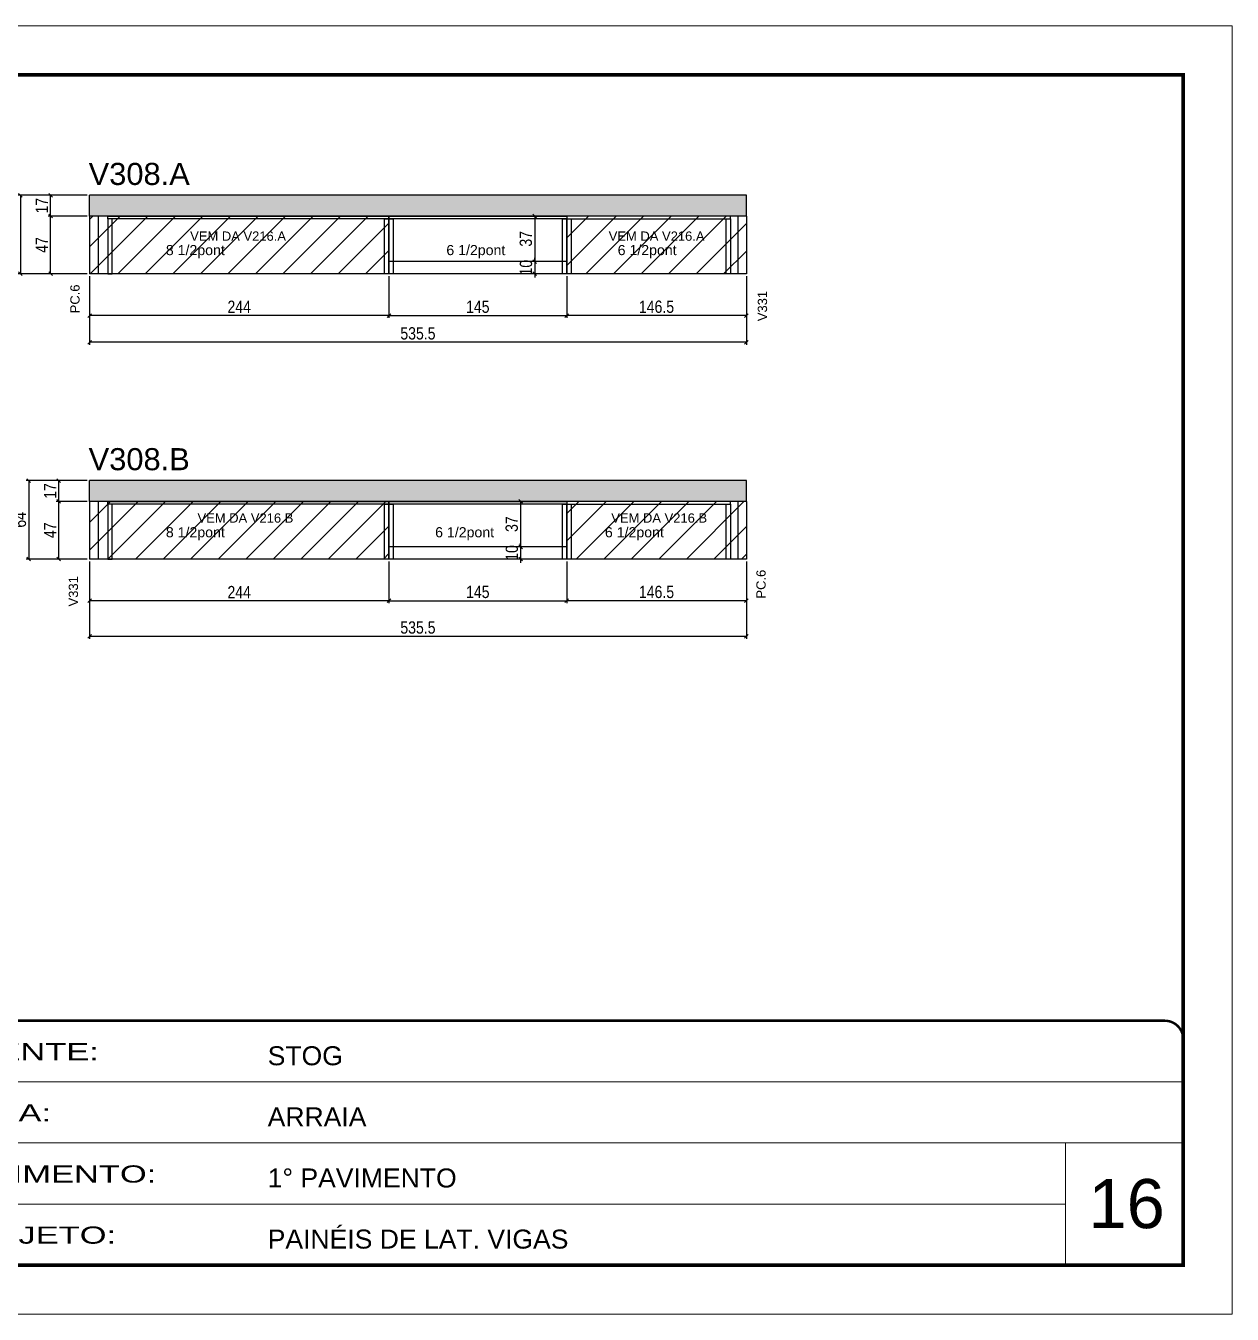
# Model space of a CAD drawing. Extents: x -3394 to 16474, y -5031 to 14397.
# Drawn here: x 9529 to 10512, y 9901 to 10951 of the extents above; entities that cross this region are included whole.
import ezdxf

# ---------------------------------------------------------------- set-up
doc = ezdxf.new("R2010")
doc.units = 0
doc.linetypes.add('CONTINUO', pattern=[0])
doc.linetypes.add('DASHED', pattern=[0.75, 0.5, -0.25])
doc.layers.get('0').update_dxf_attribs({"linetype": 'CONTINUOUS'})
doc.layers.get('Defpoints').update_dxf_attribs({"linetype": 'CONTINUOUS'})
for name, color, linetype, lineweight in [('CARIMBO', 255, 'CONTINUOUS', 9), ('Folhas', 255, 'CONTINUOUS', 9), ('REAPROVEITAMENTO', 251, 'CONTINUOUS', 9), ('SARRAFO DE PRESSAO', 251, 'DASHED', 9)]:
    doc.layers.add(name, color=color, linetype=linetype, lineweight=lineweight)
for name, color, linetype in [('COTA', 241, 'CONTINUOUS'), ('NOMENCLATURA', 7, 'CONTINUOUS'), ('Painéis', 200, 'CONTINUOUS'), ('PONTALETE', 7, 'CONTINUOUS'), ('SARR_2.2x7', 40, 'CONTINUOUS'), ('SARR_3.5x7', 81, 'CONTINUOUS')]:
    doc.layers.add(name, color=color, linetype=linetype)
doc.styles.add('ARIAL', font='arial.ttf')
doc.styles.add('COTA TECNICA', font='techl___.ttf', dxfattribs={"height": 10})
doc.styles.add('Tecnologia', font='')
doc.styles.get('Tecnologia').set_extended_font_data('Forgotten Futurist')
doc.dimstyles.new('PAINEL', dxfattribs={"dimtxt": 10, "dimasz": 3, "dimexe": 3, "dimexo": 3, "dimgap": 3, "dimtad": 1, "dimdec": 1, "dimzin": 12, "dimdsep": 46, "dimtxsty": 'COTA TECNICA', "dimblk1": 'OBLIQUE', "dimblk2": 'OBLIQUE', "dimsah": 1, "dimcen": 0.9, "dimclrd": 4, "dimclre": 4, "dimclrt": 240, "dimadec": 1, "dimazin": 3, "dimtfac": 1, "dimtdec": 1, "dimtmove": 0, "dimatfit": 3, "dimfxl": 1, "dimtolj": 1, "dimtzin": 12, "dimarcsym": 0})

# ---------------------------------------------------------------- blocks, each defined once
blk = doc.blocks.new('9999999999')
at = {"color": 30, "linetype": 'CONTINUO'}
for p, q in [((98564.6, 34379.6), (99584, 34379.6)), ((98564.6, 34329.8), (99488, 34329.8)), ((99584, 34329.8), (99488, 34329.8)), ((99488, 34329.8), (99488, 34230.2)), ((98564.6, 34280), (99488, 34280))]:
    blk.add_line(p, q, dxfattribs=at)
at = {"color": 30, "linetype": 'CONTINUO', "const_width": 2}
blk.add_lwpolyline([(99584, 34230.2), (99584, 34414.4, 0.414214), (99569, 34429.4), (98229, 34429.4, 0.414214), (98214, 34414.4), (98214, 34245.2, 0.414214), (98229, 34230.2), (99584, 34230.2)], format="xyb", dxfattribs=at)
at = {"layer": 'Folhas'}
blk.add_lwpolyline([(98139, 34190.2), (99624, 34190.2), (99624, 35240.2), (98139, 35240.2)], close=True, dxfattribs=at)
at = {"layer": 'Folhas', "color": 30, "const_width": 3}
blk.add_lwpolyline([(98214, 34230.2), (99584, 34230.2), (99584, 35200.2), (98214, 35200.2)], close=True, dxfattribs=at)
at = {"color": 7, "linetype": 'Continuous', "ltscale": 5, "style": 'ARIAL'}
for s, height, p in [('STOG', 15.48, (98837.7, 34393.1)), ('ARRAIA', 15.48, (98837.7, 34343.3)), ('1° PAVIMENTO', 15.483, (98837.7, 34293.5)), ('PAINÉIS DE LAT. VIGAS', 15.483, (98837.7, 34243.7))]:
    blk.add_text(s, height=height, dxfattribs=at).set_placement(p)
at = {"layer": 'Folhas', "color": 7, "style": 'Tecnologia', "width": 1.5}
for s, p in [('CLIENTE:', (98573.7, 34397.2)), ('OBRA:', (98573.7, 34347.3)), ('PAVIMENTO:', (98573.7, 34297.5)), ('PROJETO:', (98573.7, 34247.7))]:
    blk.add_text(s, height=14, dxfattribs=at).set_placement(p)
blk = doc.blocks.new('_Oblique')
at = {"color": 0, "linetype": 'ByBlock', "lineweight": -2}
blk.add_line((-0.5, -0.5), (0.5, 0.5), dxfattribs=at)
blk = doc.blocks.new('*D398')
at = {"layer": 'COTA', "color": 4, "linetype": 'Continuous', "lineweight": -2, "transparency": 16777216}
for p, q in [((9969.7, 10746.7), (9969.7, 10712.7)), ((10116.2, 10746.7), (10116.2, 10712.7)), ((10116.2, 10714.7), (9969.7, 10714.7))]:
    blk.add_line(p, q, dxfattribs=at)
at = {"layer": 'Defpoints', "color": 0, "linetype": 'Continuous', "transparency": 16777216}
for p in [(9969.7, 10748.7), (10116.2, 10748.7), (9969.7, 10714.7)]:
    blk.add_point(p, dxfattribs=at)
at = {"layer": 'COTA', "color": 4, "linetype": 'Continuous', "lineweight": -2, "transparency": 16777216, "xscale": 3, "yscale": 3, "zscale": 3, "rotation": 180}
blk.add_blockref('_Oblique', (9969.7, 10714.7), dxfattribs=at)
at = {"layer": 'COTA', "color": 4, "linetype": 'Continuous', "lineweight": -2, "transparency": 16777216, "xscale": 3, "yscale": 3, "zscale": 3}
blk.add_blockref('_Oblique', (10116.2, 10714.7), dxfattribs=at)
at = {"layer": 'COTA', "color": 240, "linetype": 'Continuous', "transparency": 16777216, "insert": (10042.9, 10721.8), "char_height": 10, "attachment_point": 5, "style": 'COTA TECNICA'}
blk.add_mtext('\\A1;146.5', dxfattribs=at)
blk = doc.blocks.new('*D399')
at = {"layer": 'COTA', "color": 4, "linetype": 'Continuous', "lineweight": -2, "transparency": 16777216}
for p, q in [((9580.7, 10746.7), (9580.7, 10712.7)), ((9824.7, 10746.7), (9824.7, 10712.7)), ((9824.7, 10714.7), (9580.7, 10714.7))]:
    blk.add_line(p, q, dxfattribs=at)
at = {"layer": 'Defpoints', "color": 0, "linetype": 'Continuous', "transparency": 16777216}
for p in [(9580.7, 10748.7), (9824.7, 10748.7), (9580.7, 10714.7)]:
    blk.add_point(p, dxfattribs=at)
at = {"layer": 'COTA', "color": 4, "linetype": 'Continuous', "lineweight": -2, "transparency": 16777216, "xscale": 3, "yscale": 3, "zscale": 3, "rotation": 180}
blk.add_blockref('_Oblique', (9580.7, 10714.7), dxfattribs=at)
at = {"layer": 'COTA', "color": 4, "linetype": 'Continuous', "lineweight": -2, "transparency": 16777216, "xscale": 3, "yscale": 3, "zscale": 3}
blk.add_blockref('_Oblique', (9824.7, 10714.7), dxfattribs=at)
at = {"layer": 'COTA', "color": 240, "linetype": 'Continuous', "transparency": 16777216, "insert": (9702.7, 10721.8), "char_height": 10, "attachment_point": 5, "style": 'COTA TECNICA'}
blk.add_mtext('\\A1;244', dxfattribs=at)
blk = doc.blocks.new('*D400')
at = {"layer": 'COTA', "color": 4, "linetype": 'Continuous', "lineweight": -2, "transparency": 16777216}
for p, q in [((9580.7, 10746.7), (9580.7, 10690.9)), ((10116.2, 10746.7), (10116.2, 10690.9)), ((10116.2, 10692.9), (9580.7, 10692.9))]:
    blk.add_line(p, q, dxfattribs=at)
at = {"layer": 'Defpoints', "color": 0, "linetype": 'Continuous', "transparency": 16777216}
for p in [(9580.7, 10748.7), (10116.2, 10748.7), (9580.7, 10692.9)]:
    blk.add_point(p, dxfattribs=at)
at = {"layer": 'COTA', "color": 4, "linetype": 'Continuous', "lineweight": -2, "transparency": 16777216, "xscale": 3, "yscale": 3, "zscale": 3, "rotation": 180}
blk.add_blockref('_Oblique', (9580.7, 10692.9), dxfattribs=at)
at = {"layer": 'COTA', "color": 4, "linetype": 'Continuous', "lineweight": -2, "transparency": 16777216, "xscale": 3, "yscale": 3, "zscale": 3}
blk.add_blockref('_Oblique', (10116.2, 10692.9), dxfattribs=at)
at = {"layer": 'COTA', "color": 240, "linetype": 'Continuous', "transparency": 16777216, "insert": (9848.4, 10700.1), "char_height": 10, "attachment_point": 5, "style": 'COTA TECNICA'}
blk.add_mtext('\\A1;535.5', dxfattribs=at)
blk = doc.blocks.new('*D401')
at = {"layer": 'COTA', "color": 4, "linetype": 'Continuous', "lineweight": -2, "transparency": 16777216}
for p, q in [((9578.7, 10795.7), (9546.9, 10795.7)), ((9548.9, 10748.7), (9548.9, 10795.7)), ((9578.7, 10748.7), (9546.9, 10748.7))]:
    blk.add_line(p, q, dxfattribs=at)
at = {"layer": 'Defpoints', "color": 0, "linetype": 'Continuous', "transparency": 16777216}
for p in [(9548.9, 10795.7), (9580.7, 10795.7), (9580.7, 10748.7)]:
    blk.add_point(p, dxfattribs=at)
at = {"layer": 'COTA', "color": 4, "linetype": 'Continuous', "lineweight": -2, "transparency": 16777216, "xscale": 3, "yscale": 3, "zscale": 3}
for p, rotation in [((9548.9, 10795.7), 90), ((9548.9, 10748.7), 270)]:
    blk.add_blockref('_Oblique', p, dxfattribs=dict(at, rotation=rotation))
at = {"layer": 'COTA', "color": 240, "linetype": 'Continuous', "transparency": 16777216, "insert": (9541.8, 10772.2), "char_height": 10, "attachment_point": 5, "rotation": 90, "style": 'COTA TECNICA'}
blk.add_mtext('\\A1;47', dxfattribs=at)
blk = doc.blocks.new('*D390')
at = {"layer": 'COTA', "color": 4, "linetype": 'Continuous', "lineweight": -2, "transparency": 16777216}
for p, q in [((9578.7, 10812.7), (9546.9, 10812.7)), ((9548.9, 10795.7), (9548.9, 10812.7)), ((9578.7, 10795.7), (9546.9, 10795.7))]:
    blk.add_line(p, q, dxfattribs=at)
at = {"layer": 'Defpoints', "color": 0, "linetype": 'Continuous', "transparency": 16777216}
for p in [(9548.9, 10812.7), (9580.7, 10812.7), (9580.7, 10795.7)]:
    blk.add_point(p, dxfattribs=at)
at = {"layer": 'COTA', "color": 4, "linetype": 'Continuous', "lineweight": -2, "transparency": 16777216, "xscale": 3, "yscale": 3, "zscale": 3}
for p, rotation in [((9548.9, 10812.7), 90), ((9548.9, 10795.7), 270)]:
    blk.add_blockref('_Oblique', p, dxfattribs=dict(at, rotation=rotation))
at = {"layer": 'COTA', "color": 240, "linetype": 'Continuous', "transparency": 16777216, "insert": (9541.8, 10804.2), "char_height": 10, "attachment_point": 5, "rotation": 90, "style": 'COTA TECNICA'}
blk.add_mtext('\\A1;17', dxfattribs=at)
blk = doc.blocks.new('*D391')
at = {"layer": 'COTA', "color": 4, "linetype": 'Continuous', "lineweight": -2, "transparency": 16777216}
for p, q in [((9578.7, 10812.7), (9522.3, 10812.7)), ((9524.3, 10812.7), (9524.3, 10748.7)), ((9578.7, 10748.7), (9522.3, 10748.7))]:
    blk.add_line(p, q, dxfattribs=at)
at = {"layer": 'Defpoints', "color": 0, "linetype": 'Continuous', "transparency": 16777216}
for p in [(9580.7, 10812.7), (9524.3, 10748.7), (9580.7, 10748.7)]:
    blk.add_point(p, dxfattribs=at)
at = {"layer": 'COTA', "color": 4, "linetype": 'Continuous', "lineweight": -2, "transparency": 16777216, "xscale": 3, "yscale": 3, "zscale": 3}
for p, rotation in [((9524.3, 10812.7), 90), ((9524.3, 10748.7), 270)]:
    blk.add_blockref('_Oblique', p, dxfattribs=dict(at, rotation=rotation))
at = {"layer": 'COTA', "color": 240, "linetype": 'Continuous', "transparency": 16777216, "insert": (9517.2, 10780.7), "char_height": 10, "attachment_point": 5, "rotation": 90, "style": 'COTA TECNICA'}
blk.add_mtext('\\A1;64', dxfattribs=at)
blk = doc.blocks.new('*D402')
at = {"layer": 'COTA', "color": 4, "linetype": 'Continuous', "lineweight": -2, "transparency": 16777216}
for p, q in [((9824.7, 10746.7), (9824.7, 10712.7)), ((9969.7, 10746.7), (9969.7, 10712.7)), ((9824.7, 10714.7), (9969.7, 10714.7))]:
    blk.add_line(p, q, dxfattribs=at)
at = {"layer": 'Defpoints', "color": 0, "linetype": 'Continuous', "transparency": 16777216}
for p in [(9824.7, 10748.7), (9969.7, 10748.7), (9969.7, 10714.7)]:
    blk.add_point(p, dxfattribs=at)
at = {"layer": 'COTA', "color": 4, "linetype": 'Continuous', "lineweight": -2, "transparency": 16777216, "xscale": 3, "yscale": 3, "zscale": 3, "rotation": 180}
blk.add_blockref('_Oblique', (9824.7, 10714.7), dxfattribs=at)
at = {"layer": 'COTA', "color": 4, "linetype": 'Continuous', "lineweight": -2, "transparency": 16777216, "xscale": 3, "yscale": 3, "zscale": 3}
blk.add_blockref('_Oblique', (9969.7, 10714.7), dxfattribs=at)
at = {"layer": 'COTA', "color": 240, "linetype": 'Continuous', "transparency": 16777216, "insert": (9897.2, 10721.8), "char_height": 10, "attachment_point": 5, "style": 'COTA TECNICA'}
blk.add_mtext('\\A1;145', dxfattribs=at)
blk = doc.blocks.new('*D404')
at = {"layer": 'COTA', "color": 4, "linetype": 'Continuous', "lineweight": -2, "transparency": 16777216}
for p, q in [((9969.7, 10514.2), (9969.7, 10480.2)), ((10116.2, 10514.2), (10116.2, 10480.2)), ((10116.2, 10482.2), (9969.7, 10482.2))]:
    blk.add_line(p, q, dxfattribs=at)
at = {"layer": 'Defpoints', "color": 0, "linetype": 'Continuous', "transparency": 16777216}
for p in [(9969.7, 10516.2), (10116.2, 10516.2), (9969.7, 10482.2)]:
    blk.add_point(p, dxfattribs=at)
at = {"layer": 'COTA', "color": 4, "linetype": 'Continuous', "lineweight": -2, "transparency": 16777216, "xscale": 3, "yscale": 3, "zscale": 3, "rotation": 180}
blk.add_blockref('_Oblique', (9969.7, 10482.2), dxfattribs=at)
at = {"layer": 'COTA', "color": 4, "linetype": 'Continuous', "lineweight": -2, "transparency": 16777216, "xscale": 3, "yscale": 3, "zscale": 3}
blk.add_blockref('_Oblique', (10116.2, 10482.2), dxfattribs=at)
at = {"layer": 'COTA', "color": 240, "linetype": 'Continuous', "transparency": 16777216, "insert": (10042.9, 10489.4), "char_height": 10, "attachment_point": 5, "style": 'COTA TECNICA'}
blk.add_mtext('\\A1;146.5', dxfattribs=at)
blk = doc.blocks.new('*D405')
at = {"layer": 'COTA', "color": 4, "linetype": 'Continuous', "lineweight": -2, "transparency": 16777216}
for p, q in [((9580.7, 10514.2), (9580.7, 10480.2)), ((9824.7, 10514.2), (9824.7, 10480.2)), ((9824.7, 10482.2), (9580.7, 10482.2))]:
    blk.add_line(p, q, dxfattribs=at)
at = {"layer": 'Defpoints', "color": 0, "linetype": 'Continuous', "transparency": 16777216}
for p in [(9580.7, 10516.2), (9824.7, 10516.2), (9580.7, 10482.2)]:
    blk.add_point(p, dxfattribs=at)
at = {"layer": 'COTA', "color": 4, "linetype": 'Continuous', "lineweight": -2, "transparency": 16777216, "xscale": 3, "yscale": 3, "zscale": 3, "rotation": 180}
blk.add_blockref('_Oblique', (9580.7, 10482.2), dxfattribs=at)
at = {"layer": 'COTA', "color": 4, "linetype": 'Continuous', "lineweight": -2, "transparency": 16777216, "xscale": 3, "yscale": 3, "zscale": 3}
blk.add_blockref('_Oblique', (9824.7, 10482.2), dxfattribs=at)
at = {"layer": 'COTA', "color": 240, "linetype": 'Continuous', "transparency": 16777216, "insert": (9702.7, 10489.3), "char_height": 10, "attachment_point": 5, "style": 'COTA TECNICA'}
blk.add_mtext('\\A1;244', dxfattribs=at)
blk = doc.blocks.new('*D406')
at = {"layer": 'COTA', "color": 4, "linetype": 'Continuous', "lineweight": -2, "transparency": 16777216}
for p, q in [((9580.7, 10514.2), (9580.7, 10451.2)), ((10116.2, 10514.2), (10116.2, 10451.2)), ((10116.2, 10453.2), (9580.7, 10453.2))]:
    blk.add_line(p, q, dxfattribs=at)
at = {"layer": 'Defpoints', "color": 0, "linetype": 'Continuous', "transparency": 16777216}
for p in [(9580.7, 10516.2), (10116.2, 10516.2), (9580.7, 10453.2)]:
    blk.add_point(p, dxfattribs=at)
at = {"layer": 'COTA', "color": 4, "linetype": 'Continuous', "lineweight": -2, "transparency": 16777216, "xscale": 3, "yscale": 3, "zscale": 3, "rotation": 180}
blk.add_blockref('_Oblique', (9580.7, 10453.2), dxfattribs=at)
at = {"layer": 'COTA', "color": 4, "linetype": 'Continuous', "lineweight": -2, "transparency": 16777216, "xscale": 3, "yscale": 3, "zscale": 3}
blk.add_blockref('_Oblique', (10116.2, 10453.2), dxfattribs=at)
at = {"layer": 'COTA', "color": 240, "linetype": 'Continuous', "transparency": 16777216, "insert": (9848.4, 10460.4), "char_height": 10, "attachment_point": 5, "style": 'COTA TECNICA'}
blk.add_mtext('\\A1;535.5', dxfattribs=at)
blk = doc.blocks.new('*D407')
at = {"layer": 'COTA', "color": 4, "linetype": 'Continuous', "lineweight": -2, "transparency": 16777216}
for p, q in [((9578.7, 10563.2), (9553.6, 10563.2)), ((9555.6, 10516.2), (9555.6, 10563.2)), ((9578.7, 10516.2), (9553.6, 10516.2))]:
    blk.add_line(p, q, dxfattribs=at)
at = {"layer": 'Defpoints', "color": 0, "linetype": 'Continuous', "transparency": 16777216}
for p in [(9555.6, 10563.2), (9580.7, 10563.2), (9580.7, 10516.2)]:
    blk.add_point(p, dxfattribs=at)
at = {"layer": 'COTA', "color": 4, "linetype": 'Continuous', "lineweight": -2, "transparency": 16777216, "xscale": 3, "yscale": 3, "zscale": 3}
for p, rotation in [((9555.6, 10563.2), 90), ((9555.6, 10516.2), 270)]:
    blk.add_blockref('_Oblique', p, dxfattribs=dict(at, rotation=rotation))
at = {"layer": 'COTA', "color": 240, "linetype": 'Continuous', "transparency": 16777216, "insert": (9548.6, 10539.7), "char_height": 10, "attachment_point": 5, "rotation": 90, "style": 'COTA TECNICA'}
blk.add_mtext('\\A1;47', dxfattribs=at)
blk = doc.blocks.new('*D408')
at = {"layer": 'COTA', "color": 4, "linetype": 'Continuous', "lineweight": -2, "transparency": 16777216}
for p, q in [((9578.7, 10580.2), (9553.6, 10580.2)), ((9555.6, 10563.2), (9555.6, 10580.2)), ((9578.7, 10563.2), (9553.6, 10563.2))]:
    blk.add_line(p, q, dxfattribs=at)
at = {"layer": 'Defpoints', "color": 0, "linetype": 'Continuous', "transparency": 16777216}
for p in [(9555.6, 10580.2), (9580.7, 10580.2), (9580.7, 10563.2)]:
    blk.add_point(p, dxfattribs=at)
at = {"layer": 'COTA', "color": 4, "linetype": 'Continuous', "lineweight": -2, "transparency": 16777216, "xscale": 3, "yscale": 3, "zscale": 3}
for p, rotation in [((9555.6, 10580.2), 90), ((9555.6, 10563.2), 270)]:
    blk.add_blockref('_Oblique', p, dxfattribs=dict(at, rotation=rotation))
at = {"layer": 'COTA', "color": 240, "linetype": 'Continuous', "transparency": 16777216, "insert": (9548.6, 10571.7), "char_height": 10, "attachment_point": 5, "rotation": 90, "style": 'COTA TECNICA'}
blk.add_mtext('\\A1;17', dxfattribs=at)
blk = doc.blocks.new('*D409')
at = {"layer": 'COTA', "color": 4, "linetype": 'Continuous', "lineweight": -2, "transparency": 16777216}
for p, q in [((9578.7, 10580.2), (9529.1, 10580.2)), ((9531.1, 10580.2), (9531.1, 10516.2)), ((9578.7, 10516.2), (9529.1, 10516.2))]:
    blk.add_line(p, q, dxfattribs=at)
at = {"layer": 'Defpoints', "color": 0, "linetype": 'Continuous', "transparency": 16777216}
for p in [(9580.7, 10580.2), (9531.1, 10516.2), (9580.7, 10516.2)]:
    blk.add_point(p, dxfattribs=at)
at = {"layer": 'COTA', "color": 4, "linetype": 'Continuous', "lineweight": -2, "transparency": 16777216, "xscale": 3, "yscale": 3, "zscale": 3}
for p, rotation in [((9531.1, 10580.2), 90), ((9531.1, 10516.2), 270)]:
    blk.add_blockref('_Oblique', p, dxfattribs=dict(at, rotation=rotation))
at = {"layer": 'COTA', "color": 240, "linetype": 'Continuous', "transparency": 16777216, "insert": (9524, 10548.2), "char_height": 10, "attachment_point": 5, "rotation": 90, "style": 'COTA TECNICA'}
blk.add_mtext('\\A1;64', dxfattribs=at)
blk = doc.blocks.new('*D403')
at = {"layer": 'COTA', "color": 4, "linetype": 'Continuous', "lineweight": -2, "transparency": 16777216}
for p, q in [((9824.7, 10514.2), (9824.7, 10480.2)), ((9969.7, 10514.2), (9969.7, 10480.2)), ((9824.7, 10482.2), (9969.7, 10482.2))]:
    blk.add_line(p, q, dxfattribs=at)
at = {"layer": 'Defpoints', "color": 0, "linetype": 'Continuous', "transparency": 16777216}
for p in [(9824.7, 10516.2), (9969.7, 10516.2), (9969.7, 10482.2)]:
    blk.add_point(p, dxfattribs=at)
at = {"layer": 'COTA', "color": 4, "linetype": 'Continuous', "lineweight": -2, "transparency": 16777216, "xscale": 3, "yscale": 3, "zscale": 3, "rotation": 180}
blk.add_blockref('_Oblique', (9824.7, 10482.2), dxfattribs=at)
at = {"layer": 'COTA', "color": 4, "linetype": 'Continuous', "lineweight": -2, "transparency": 16777216, "xscale": 3, "yscale": 3, "zscale": 3}
blk.add_blockref('_Oblique', (9969.7, 10482.2), dxfattribs=at)
at = {"layer": 'COTA', "color": 240, "linetype": 'Continuous', "transparency": 16777216, "insert": (9897.2, 10489.4), "char_height": 10, "attachment_point": 5, "style": 'COTA TECNICA'}
blk.add_mtext('\\A1;145', dxfattribs=at)
blk = doc.blocks.new('*D435')
at = {"layer": 'COTA', "color": 4, "linetype": 'Continuous', "lineweight": -2, "transparency": 16777216}
for p, q in [((9957.6, 10795.7), (9941.6, 10795.7)), ((9943.6, 10795.7), (9943.6, 10758.7)), ((9957.6, 10758.7), (9941.6, 10758.7))]:
    blk.add_line(p, q, dxfattribs=at)
at = {"layer": 'Defpoints', "color": 0, "linetype": 'Continuous', "transparency": 16777216}
for p in [(9959.6, 10795.7), (9943.6, 10758.7), (9959.6, 10758.7)]:
    blk.add_point(p, dxfattribs=at)
at = {"layer": 'COTA', "color": 4, "linetype": 'Continuous', "lineweight": -2, "transparency": 16777216, "xscale": 3, "yscale": 3, "zscale": 3}
for p, rotation in [((9943.6, 10795.7), 90), ((9943.6, 10758.7), 270)]:
    blk.add_blockref('_Oblique', p, dxfattribs=dict(at, rotation=rotation))
at = {"layer": 'COTA', "color": 240, "linetype": 'Continuous', "transparency": 16777216, "insert": (9936.4, 10777.2), "char_height": 10, "attachment_point": 5, "rotation": 90, "style": 'COTA TECNICA'}
blk.add_mtext('\\A1;37', dxfattribs=at)
blk = doc.blocks.new('*D436')
at = {"layer": 'COTA', "color": 4, "linetype": 'Continuous', "lineweight": -2, "transparency": 16777216}
for p, q in [((9957.6, 10758.7), (9941.6, 10758.7)), ((9943.6, 10758.7), (9943.6, 10761.7)), ((9943.6, 10758.7), (9943.6, 10748.7)), ((9957.6, 10748.7), (9941.6, 10748.7)), ((9943.6, 10748.7), (9943.6, 10745.7))]:
    blk.add_line(p, q, dxfattribs=at)
at = {"layer": 'Defpoints', "color": 0, "linetype": 'Continuous', "transparency": 16777216}
for p in [(9959.6, 10758.7), (9943.6, 10748.7), (9959.6, 10748.7)]:
    blk.add_point(p, dxfattribs=at)
at = {"layer": 'COTA', "color": 4, "linetype": 'Continuous', "lineweight": -2, "transparency": 16777216, "xscale": 3, "yscale": 3, "zscale": 3}
for p, rotation in [((9943.6, 10758.7), 270), ((9943.6, 10748.7), 90)]:
    blk.add_blockref('_Oblique', p, dxfattribs=dict(at, rotation=rotation))
at = {"layer": 'COTA', "color": 240, "linetype": 'Continuous', "transparency": 16777216, "insert": (9936.5, 10753.7), "char_height": 10, "attachment_point": 5, "rotation": 90, "style": 'COTA TECNICA'}
blk.add_mtext('\\A1;10', dxfattribs=at)
blk = doc.blocks.new('*D437')
at = {"layer": 'COTA', "color": 4, "linetype": 'Continuous', "lineweight": -2, "transparency": 16777216}
for p, q in [((9937.6, 10563.2), (9930.1, 10563.2)), ((9932.1, 10563.2), (9932.1, 10526.2)), ((9937.6, 10526.2), (9930.1, 10526.2))]:
    blk.add_line(p, q, dxfattribs=at)
at = {"layer": 'Defpoints', "color": 0, "linetype": 'Continuous', "transparency": 16777216}
for p in [(9939.6, 10563.2), (9932.1, 10526.2), (9939.6, 10526.2)]:
    blk.add_point(p, dxfattribs=at)
at = {"layer": 'COTA', "color": 4, "linetype": 'Continuous', "lineweight": -2, "transparency": 16777216, "xscale": 3, "yscale": 3, "zscale": 3}
for p, rotation in [((9932.1, 10563.2), 90), ((9932.1, 10526.2), 270)]:
    blk.add_blockref('_Oblique', p, dxfattribs=dict(at, rotation=rotation))
at = {"layer": 'COTA', "color": 240, "linetype": 'Continuous', "transparency": 16777216, "insert": (9924.9, 10544.7), "char_height": 10, "attachment_point": 5, "rotation": 90, "style": 'COTA TECNICA'}
blk.add_mtext('\\A1;37', dxfattribs=at)
blk = doc.blocks.new('*D438')
at = {"layer": 'COTA', "color": 4, "linetype": 'Continuous', "lineweight": -2, "transparency": 16777216}
for p, q in [((9937.6, 10526.2), (9930.1, 10526.2)), ((9932.1, 10526.2), (9932.1, 10529.2)), ((9932.1, 10526.2), (9932.1, 10516.2)), ((9937.6, 10516.2), (9930.1, 10516.2)), ((9932.1, 10516.2), (9932.1, 10513.2))]:
    blk.add_line(p, q, dxfattribs=at)
at = {"layer": 'Defpoints', "color": 0, "linetype": 'Continuous', "transparency": 16777216}
for p in [(9939.6, 10526.2), (9932.1, 10516.2), (9939.6, 10516.2)]:
    blk.add_point(p, dxfattribs=at)
at = {"layer": 'COTA', "color": 4, "linetype": 'Continuous', "lineweight": -2, "transparency": 16777216, "xscale": 3, "yscale": 3, "zscale": 3}
for p, rotation in [((9932.1, 10526.2), 270), ((9932.1, 10516.2), 90)]:
    blk.add_blockref('_Oblique', p, dxfattribs=dict(at, rotation=rotation))
at = {"layer": 'COTA', "color": 240, "linetype": 'Continuous', "transparency": 16777216, "insert": (9925, 10521.2), "char_height": 10, "attachment_point": 5, "rotation": 90, "style": 'COTA TECNICA'}
blk.add_mtext('\\A1;10', dxfattribs=at)

msp = doc.modelspace()

# ---------------------------------------------------------------- hatches: boundary and pattern name
at = {"layer": 'COTA', "linetype": 'Continuous'}
h = msp.add_hatch(dxfattribs=at)
h.set_pattern_fill('AR-CONC', color=256, scale=0.05)
h.paths.add_polyline_path([(9580.67, 10812.68), (9580.67, 10795.68), (10116.2, 10795.68), (10116.2, 10812.68)])
h = msp.add_hatch(dxfattribs=at)
h.set_pattern_fill('AR-CONC', color=256, scale=0.05)
h.paths.add_polyline_path([(9580.67, 10580.22), (9580.67, 10563.22), (10116.2, 10563.22), (10116.2, 10580.22)])
at = {"layer": 'REAPROVEITAMENTO', "linetype": 'Continuous'}
h = msp.add_hatch(dxfattribs=at)
h.set_pattern_fill('ANSI31', color=256, scale=5)
h.paths.add_polyline_path([(9824.7, 10748.68), (9824.7, 10795.68), (9580.67, 10795.68), (9580.67, 10748.68)])
h = msp.add_hatch(dxfattribs=at)
h.set_pattern_fill('ANSI31', color=256, scale=5)
h.paths.add_polyline_path([(10116.2, 10748.68), (10116.2, 10795.68), (9969.7, 10795.68), (9969.7, 10748.68)])
h = msp.add_hatch(dxfattribs=at)
h.set_pattern_fill('ANSI31', color=256, scale=5)
h.paths.add_polyline_path([(9580.67, 10563.22), (9580.67, 10516.22), (9824.7, 10516.22), (9824.7, 10563.22)])
h = msp.add_hatch(dxfattribs=at)
h.set_pattern_fill('ANSI31', color=256, scale=5)
h.paths.add_polyline_path([(9969.7, 10563.22), (9969.7, 10516.22), (10116.2, 10516.22), (10116.2, 10563.22)])

# ---------------------------------------------------------------- linework, layer by layer
at = {"layer": 'COTA', "linetype": 'Continuous'}
for p, q in [((9580.67, 10795.68), (9580.67, 10812.68)), ((10116.2, 10812.68), (9580.67, 10812.68)), ((10116.2, 10795.68), (10116.2, 10812.68)), ((9580.67, 10563.22), (9580.67, 10580.22)), ((10116.2, 10580.22), (9580.67, 10580.22)), ((10116.2, 10563.22), (10116.2, 10580.22))]:
    msp.add_line(p, q, dxfattribs=at)
at = {"layer": 'Painéis', "linetype": 'Continuous'}
for p, q in [((10116.2, 10795.68), (9580.67, 10795.68)), ((9580.67, 10795.68), (9580.67, 10748.68)), ((9824.7, 10795.68), (9824.7, 10748.68)), ((9969.7, 10795.68), (9969.7, 10748.68)), ((10116.2, 10795.68), (10116.2, 10748.68)), ((9969.7, 10758.68), (9824.7, 10758.68)), ((10116.2, 10748.68), (9580.67, 10748.68)), ((10116.2, 10563.22), (9580.67, 10563.22)), ((9580.67, 10563.22), (9580.67, 10516.22)), ((9824.7, 10563.22), (9824.7, 10516.22)), ((9969.7, 10563.22), (9969.7, 10516.22)), ((10116.2, 10563.22), (10116.2, 10516.22)), ((9969.7, 10526.22), (9824.7, 10526.22)), ((10116.2, 10516.22), (9580.67, 10516.22))]:
    msp.add_line(p, q, dxfattribs=at)
at = {"layer": 'SARR_2.2x7', "ltscale": 25}
for p, q in [((9587.67, 10795.68), (9587.67, 10748.68)), ((10109.2, 10795.68), (10109.2, 10748.68)), ((9587.67, 10563.22), (9587.67, 10516.22)), ((10109.2, 10563.22), (10109.2, 10516.22))]:
    msp.add_line(p, q, dxfattribs=at)
at = {"layer": 'SARR_2.2x7', "ltscale": 25, "elevation": 0}
for points in [[(9824.7, 10793.48), (9595.67, 10793.48), (9595.67, 10795.68), (9824.7, 10795.68)], [(9969.7, 10793.48), (9824.7, 10793.48), (9824.7, 10795.68), (9969.7, 10795.68)], [(9969.7, 10793.48), (10103.2, 10793.48), (10103.2, 10795.68), (9969.7, 10795.68)], [(9824.7, 10561.02), (9595.67, 10561.02), (9595.67, 10563.22), (9824.7, 10563.22)], [(9969.7, 10561.02), (9824.7, 10561.02), (9824.7, 10563.22), (9969.7, 10563.22)], [(9969.7, 10561.02), (10103.2, 10561.02), (10103.2, 10563.22), (9969.7, 10563.22)]]:
    msp.add_lwpolyline(points, close=True, dxfattribs=at)
at = {"layer": 'SARR_3.5x7', "elevation": 0}
for points in [[(9595.67, 10748.68), (9599.17, 10748.68), (9599.17, 10793.48), (9595.67, 10793.48)], [(9824.7, 10748.68), (9821.2, 10748.68), (9821.2, 10793.48), (9824.7, 10793.48)], [(9828.2, 10748.68), (9824.7, 10748.68), (9824.7, 10793.48), (9828.2, 10793.48)], [(9969.7, 10748.68), (9966.2, 10748.68), (9966.2, 10793.48), (9969.7, 10793.48)], [(9973.2, 10748.68), (9969.7, 10748.68), (9969.7, 10793.48), (9973.2, 10793.48)], [(10103.2, 10748.68), (10099.7, 10748.68), (10099.7, 10793.48), (10103.2, 10793.48)], [(9595.67, 10516.22), (9599.17, 10516.22), (9599.17, 10561.02), (9595.67, 10561.02)], [(9824.7, 10516.22), (9821.2, 10516.22), (9821.2, 10561.02), (9824.7, 10561.02)], [(9828.2, 10516.22), (9824.7, 10516.22), (9824.7, 10561.02), (9828.2, 10561.02)], [(9969.7, 10516.22), (9966.2, 10516.22), (9966.2, 10561.02), (9969.7, 10561.02)], [(9973.2, 10516.22), (9969.7, 10516.22), (9969.7, 10561.02), (9973.2, 10561.02)], [(10103.2, 10516.22), (10099.7, 10516.22), (10099.7, 10561.02), (10103.2, 10561.02)]]:
    msp.add_lwpolyline(points, close=True, dxfattribs=at)

# ---------------------------------------------------------------- block references
at = {"layer": 'SARRAFO DE PRESSAO', "color": 6, "linetype": 'ByBlock'}
msp.add_blockref('9999999999', (-89111.77, -24289.38), dxfattribs=at)

# ---------------------------------------------------------------- texts
at = {"layer": 'CARIMBO', "style": 'ARIAL'}
msp.add_text('16', height=40, dxfattribs=at).set_placement((10395.07, 9970.97))
at = {"layer": 'NOMENCLATURA', "linetype": 'Continuous', "style": 'ARIAL'}
for s, height, p in [('V308.A', 18, (9579.96, 10821.09)), ('VEM DA V216.A', 7.5671, (9662.72, 10775.62)), ('VEM DA V216.A', 7.5671, (10003.92, 10775.62)), ('V308.B', 18, (9579.96, 10588.63)), ('VEM DA V216.B', 7.5671, (9668.72, 10545.91)), ('VEM DA V216.B', 7.5671, (10006.01, 10545.91))]:
    msp.add_text(s, height=height, dxfattribs=at).set_placement(p)
for s, p in [('PC.6', (9572.6, 10716.49)), ('V331', (10133.01, 10710.07)), ('V331', (9571.32, 10477.61)), ('PC.6', (10131.84, 10484.03))]:
    msp.add_text(s, height=7.567, rotation=90, dxfattribs=at).set_placement(p)
at = {"layer": 'PONTALETE', "linetype": 'Continuous', "style": 'ARIAL'}
for s, p in [('8 1/2pont', (9642.93, 10763.91)), ('6 1/2pont', (9871.58, 10763.91)), ('6 1/2pont', (10011.24, 10763.91)), ('8 1/2pont', (9642.93, 10533.96)), ('6 1/2pont', (9862.44, 10533.96)), ('6 1/2pont', (10000.84, 10533.96))]:
    msp.add_text(s, height=8.25, dxfattribs=at).set_placement(p)

# ---------------------------------------------------------------- dimensions: what is measured, and where the dimension line sits
at = {"layer": 'COTA', "linetype": 'Continuous'}
for base, p1, p2, angle, picture, middle in [((9524.3, 10748.68), (9580.67, 10812.68), (9580.67, 10748.68), 90, '*D391', (9517.19, 10780.68)), ((9548.86, 10812.68), (9580.67, 10795.68), (9580.67, 10812.68), 90, '*D390', (9541.79, 10804.18)), ((9548.86, 10795.68), (9580.67, 10748.68), (9580.67, 10795.68), 90, '*D401', (9541.79, 10772.18)), ((9943.63, 10758.68), (9959.62, 10795.68), (9959.62, 10758.68), 90, '*D435', (9936.41, 10777.18)), ((9943.63, 10748.68), (9959.62, 10758.68), (9959.62, 10748.68), 90, '*D436', (9936.52, 10753.68)), ((9580.67, 10714.71), (9824.7, 10748.68), (9580.67, 10748.68), 180, '*D399', (9702.68, 10721.78)), ((9969.7, 10714.71), (10116.2, 10748.68), (9969.7, 10748.68), 180, '*D398', (10042.95, 10721.82)), ((9531.07, 10516.22), (9580.67, 10580.22), (9580.67, 10516.22), 90, '*D409', (9523.96, 10548.22)), ((9555.63, 10580.22), (9580.67, 10563.22), (9580.67, 10580.22), 90, '*D408', (9548.56, 10571.72)), ((9555.63, 10563.22), (9580.67, 10516.22), (9580.67, 10563.22), 90, '*D407', (9548.56, 10539.72)), ((9932.09, 10526.22), (9939.59, 10563.22), (9939.59, 10526.22), 90, '*D437', (9924.87, 10544.72)), ((9932.09, 10516.22), (9939.59, 10526.22), (9939.59, 10516.22), 90, '*D438', (9924.99, 10521.22)), ((9580.67, 10482.25), (9824.7, 10516.22), (9580.67, 10516.22), 180, '*D405', (9702.68, 10489.32)), ((9580.67, 10453.23), (10116.2, 10516.22), (9580.67, 10516.22), 180, '*D406', (9848.43, 10460.45)), ((9969.7, 10482.25), (10116.2, 10516.22), (9969.7, 10516.22), 180, '*D404', (10042.95, 10489.36))]:
    dim = msp.add_linear_dim(base=base, p1=p1, p2=p2, angle=angle, dimstyle='PAINEL', override={"dimexe": 2, "dimexo": 2, "dimgap": 2, "dimadec": 8, "dimtix": 1, "dimatfit": 2, "dimldrblk": 'Oblique'}, dxfattribs=at)
    dim.commit()
    dim.dimension.update_dxf_attribs({"geometry": picture, "text_midpoint": middle})
dim = msp.add_linear_dim(base=(9580.67, 10692.91), p1=(10116.2, 10748.68), p2=(9580.67, 10748.68), angle=180, dimstyle='PAINEL', override={"dimexe": 2, "dimexo": 2, "dimgap": 2, "dimadec": 8, "dimtix": 1, "dimatfit": 2, "dimldrblk": 'Oblique'}, dxfattribs=at)
dim.commit()
dim.dimension.update_dxf_attribs({"geometry": '*D400', "text_midpoint": (9848.43, 10692.91), "dimtype": 160})
for base, p1, p2, picture, middle in [((9969.7, 10714.71), (9824.7, 10748.68), (9969.7, 10748.68), '*D402', (9897.2, 10721.82)), ((9969.7, 10482.25), (9824.7, 10516.22), (9969.7, 10516.22), '*D403', (9897.2, 10489.36))]:
    dim = msp.add_linear_dim(base=base, p1=p1, p2=p2, dimstyle='PAINEL', override={"dimexe": 2, "dimexo": 2, "dimgap": 2, "dimadec": 8, "dimtix": 1, "dimatfit": 2, "dimldrblk": 'Oblique'}, dxfattribs=at)
    dim.commit()
    dim.dimension.update_dxf_attribs({"geometry": picture, "text_midpoint": middle})

doc.saveas('drawing.dxf')
